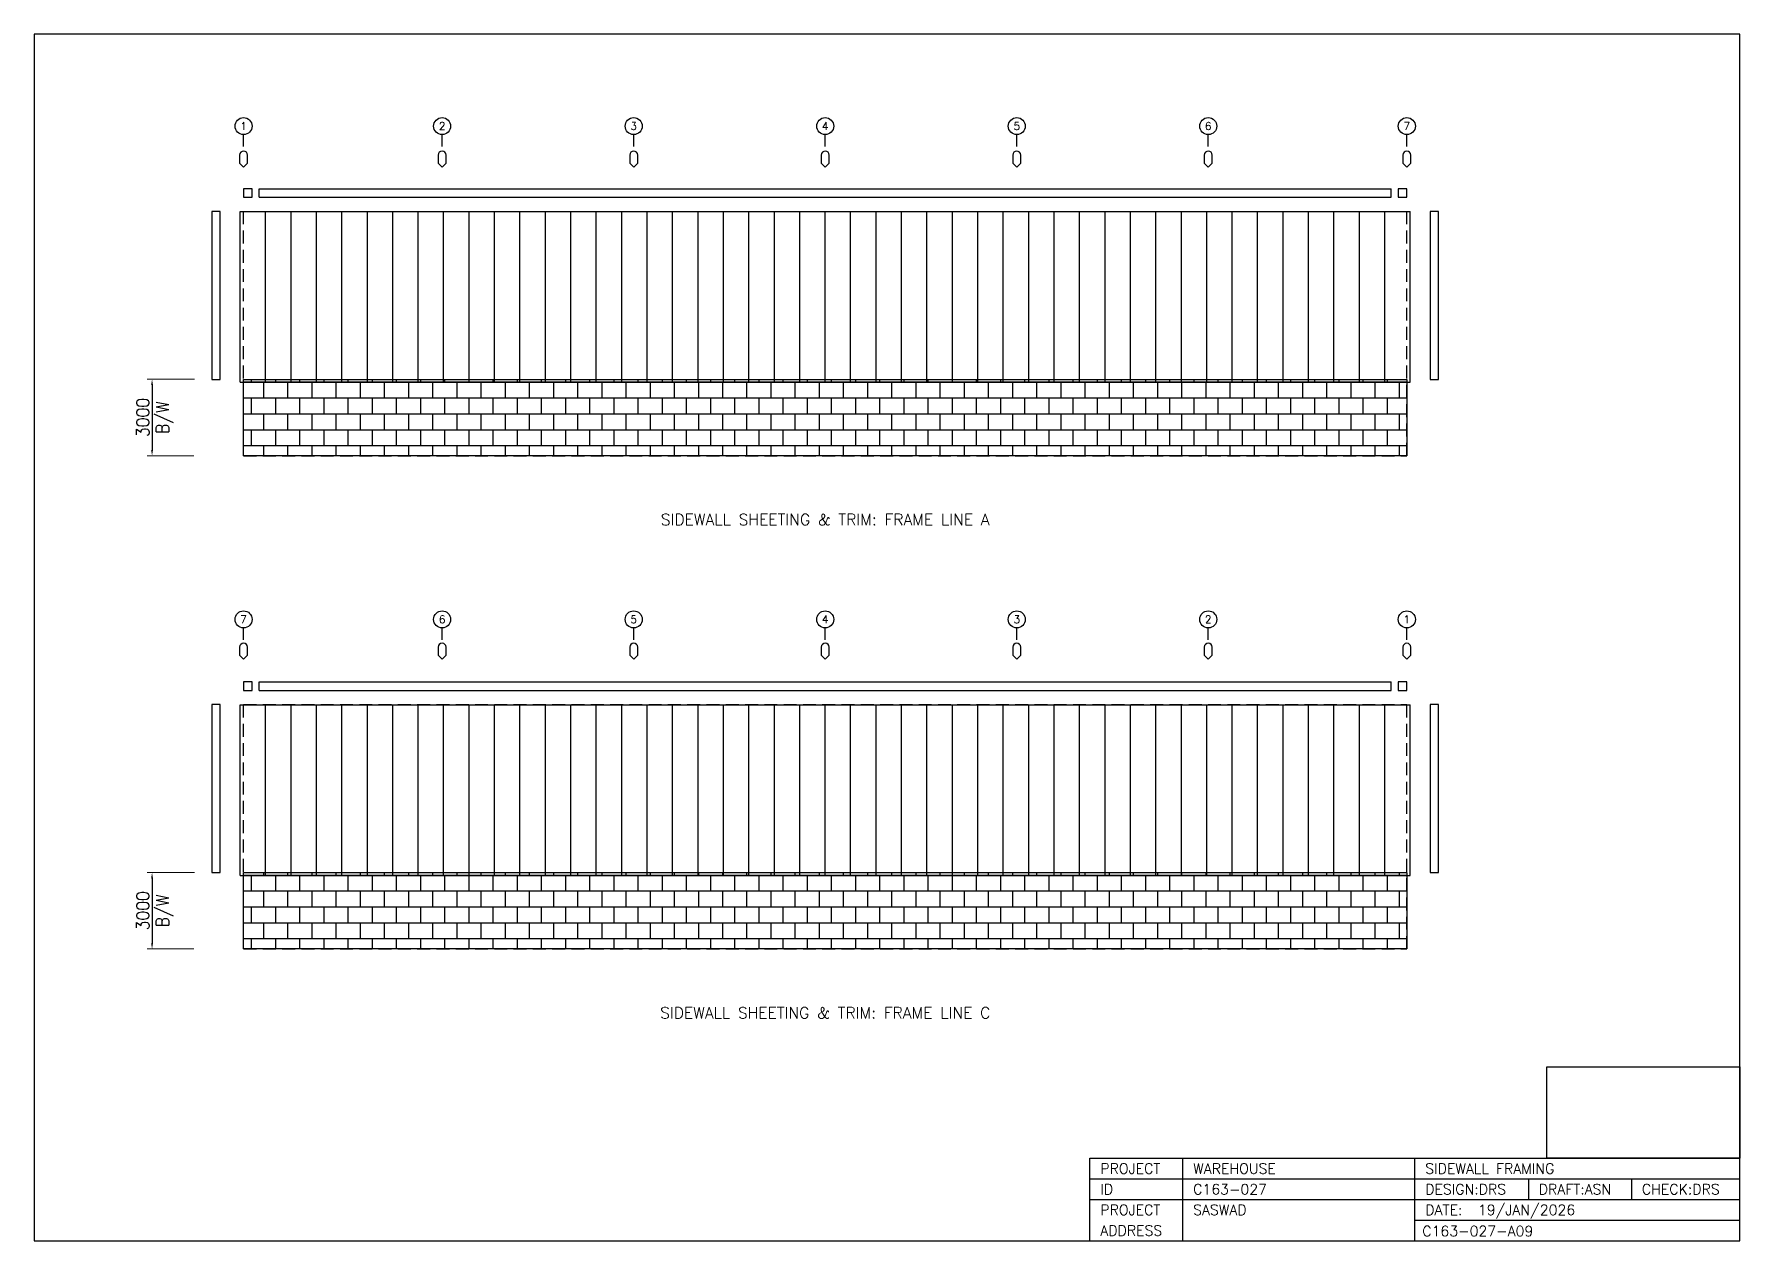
# Model space of a CAD drawing. Extents: x 0 to 67059, y 0 to 47420.
import ezdxf
from ezdxf.enums import TextEntityAlignment as Align

# ---------------------------------------------------------------- set-up
doc = ezdxf.new("R2010")
doc.units = 0
doc.header["$MEASUREMENT"] = 0
doc.linetypes.add('CONTIN', pattern=[0])
doc.linetypes.add('DASHED', pattern=[758.33, 506.93, -251.4])
doc.layers.get('0').update_dxf_attribs({"linetype": 'CONTIN'})
doc.layers.get('Defpoints').update_dxf_attribs({"linetype": 'CONTINUOUS'})
for name, color, linetype in [('1', 7, 'CONTIN'), ('12', 6, 'CONTIN'), ('13', 1, 'CONTIN'), ('14', 7, 'CONTIN'), ('15', 7, 'CONTIN'), ('2', 6, 'CONTIN'), ('22', 7, 'CONTIN'), ('5', 5, 'DASHED')]:
    doc.layers.add(name, color=color, linetype=linetype)
doc.styles.add('S', font='SIMPLEX.shx', dxfattribs={"width": 0.9})
doc.styles.add('SIMPLEX', font='SIMPLEX')
doc.dimstyles.new('Copy of 1-200', dxfattribs={"dimscale": 125, "dimtxt": 2, "dimasz": 1.75, "dimexe": 1.5, "dimexo": 0.75, "dimgap": 0.9, "dimtad": 1, "dimdec": 0, "dimzin": 0, "dimdsep": 46, "dimtxsty": 'S', "dimcen": 0.09, "dimclrd": 6, "dimclre": 6, "dimclrt": 7, "dimadec": 0, "dimazin": 0, "dimtfac": 1, "dimtdec": 0, "dimtmove": 0, "dimatfit": 3, "dimfxl": 1, "dimtolj": 1, "dimtzin": 0, "dimlwd": -1, "dimlwe": 13, "dimarcsym": 0})
picture_1 = doc.add_image_def('image1.png', size_in_pixel=(129, 61))

# ---------------------------------------------------------------- blocks, each defined once
blk = doc.blocks.new('SHIELD')
for p, q in [((-12.7, 38.1), (-12.7, 12.7)), ((-12.7, 12.7), (0, 0)), ((0, 0), (12.7, 12.7)), ((12.7, 12.7), (12.7, 38.1))]:
    blk.add_line(p, q)
blk.add_arc((0, 38.1), 12.7, 0, 180)
blk = doc.blocks.new('*D34')
at = {"color": 6, "linetype": 'Continuous', "lineweight": 13}
for p, q in [((6300, 33855), (4449, 33855)), ((6275, 30855), (4449, 30855))]:
    blk.add_line(p, q, dxfattribs=at)
at = {"color": 6, "linetype": 'Continuous'}
blk.add_line((4637, 33636), (4637, 31074), dxfattribs=at)
for points in [[(4673, 33636), (4600, 33636), (4637, 33855)], [(4600, 31074), (4673, 31074), (4637, 30855)]]:
    blk.add_solid(points, dxfattribs=at)
at = {"layer": 'Defpoints', "color": 0, "linetype": 'Continuous'}
for p in [(6393, 33855), (4637, 30855), (6369, 30855)]:
    blk.add_point(p, dxfattribs=at)
at = {"color": 7, "linetype": 'Continuous', "char_height": 500, "attachment_point": 5, "rotation": 90, "style": 'S'}
for s, insert in [('\\A1;3000 ', (4274, 32355)), ('B/W', (5130, 32355))]:
    blk.add_mtext(s, dxfattribs=dict(at, insert=insert))
blk = doc.blocks.new('*D35')
at = {"color": 6, "linetype": 'Continuous', "lineweight": 13}
for p, q in [((6300, 14471), (4449, 14471)), ((6275, 11471), (4449, 11471))]:
    blk.add_line(p, q, dxfattribs=at)
at = {"color": 6, "linetype": 'Continuous'}
blk.add_line((4637, 14252), (4637, 11690), dxfattribs=at)
for points in [[(4673, 14252), (4600, 14252), (4637, 14471)], [(4600, 11690), (4673, 11690), (4637, 11471)]]:
    blk.add_solid(points, dxfattribs=at)
at = {"layer": 'Defpoints', "color": 0, "linetype": 'Continuous'}
for p in [(6393, 14471), (4637, 11471), (6369, 11471)]:
    blk.add_point(p, dxfattribs=at)
at = {"color": 7, "linetype": 'Continuous', "char_height": 500, "attachment_point": 5, "rotation": 90, "style": 'S'}
for s, insert in [('\\A1;3000 ', (4274, 12971)), ('B/W', (5130, 12971))]:
    blk.add_mtext(s, dxfattribs=dict(at, insert=insert))

msp = doc.modelspace()

# ---------------------------------------------------------------- hatches: boundary and pattern name
at = {"linetype": 'Continuous'}
h = msp.add_hatch(dxfattribs=at)
h.set_pattern_fill('APPIANRN', color=256, scale=100)
h.set_pattern_definition([(0, (0, 0), (0, 625), []), (90, (0, 0), (-475, 625), [625, -625])])
h.paths.add_polyline_path([(8235.58398, 33854.7559), (53965.58398, 33854.7559), (53965.58398, 30854.7559), (8235.58398, 30854.7559)])
h.paths.add_polyline_path([(8235.58398, 14470.7656), (53965.58398, 14470.7656), (53965.58398, 11470.7656), (8235.58398, 11470.7656)])

# ---------------------------------------------------------------- linework, layer by layer
for p, q in [((67058.5938, 0), (67058.5938, 4258.22119)), ((41509.2695, 0), (41509.2695, 3244.35913)), ((41509.2695, 3244.35913), (67058.5938, 3244.35913)), ((45159.1758, 0), (45159.1758, 3244.35913)), ((54283.9375, 0), (54283.9375, 3244.35913)), ((41509.2695, 2433.26929), (67058.5938, 2433.26929)), ((58744.9297, 2433.26929), (58744.9297, 1622.17957)), ((62800.3789, 2433.26929), (62800.3789, 1622.17957)), ((41509.2695, 1622.17957), (67058.5938, 1622.17957)), ((54283.9375, 811.089722), (67058.5938, 811.089722)), ((41509.2695, 0), (67058.5938, 0))]:
    msp.add_line(p, q)
for points in [[(8235.58398, 33854.7559), (53965.58398, 33854.7559), (53965.58398, 30854.7559), (8235.58398, 30854.7559)], [(8235.58398, 14470.7656), (53965.58398, 14470.7656), (53965.58398, 11470.7656), (8235.58398, 11470.7656)]]:
    msp.add_lwpolyline(points, close=True, dxfattribs=at)
at = {"layer": '1'}
for p, q in [((8235.58398, 41346.9541), (8235.58398, 41012.3799)), ((8570.158504, 41346.9541), (8235.58398, 41346.9541)), ((8235.58398, 41012.3799), (8570.158504, 41012.3799)), ((8570.158504, 41012.3799), (8570.158504, 41346.9541)), ((8848.970638, 41012.3799), (8848.970638, 41346.9541)), ((8848.970638, 41346.9541), (53352.19728, 41346.9541)), ((8848.970638, 41012.3799), (53352.19728, 41012.3799)), ((53352.19728, 41012.3799), (53352.19728, 41346.9541)), ((53631.00588, 41346.9541), (53631.00588, 41012.3799)), ((53965.58398, 41346.9541), (53631.00588, 41346.9541)), ((53631.00588, 41012.3799), (53965.58398, 41012.3799)), ((53965.58398, 41012.3799), (53965.58398, 41346.9541)), ((7319.86254, 40454.7559), (6985.28808, 40454.7559)), ((6985.28808, 40454.7559), (6985.28808, 33854.75614)), ((7319.86254, 33854.7559), (7319.86254, 40454.7559)), ((8100.53642, 40444.75688), (9100.536434, 40444.75688)), ((8100.53642, 33744.7559), (8100.53642, 40444.75688)), ((9100.536434, 33744.7559), (9100.536434, 40444.75688)), ((9100.536434, 40444.75688), (10100.53625, 40444.75688)), ((9100.536434, 33744.7559), (9100.536434, 40444.75688)), ((10100.53625, 33744.7559), (10100.53625, 40444.75688)), ((10100.53625, 40444.75688), (11100.53637, 40444.75688)), ((10100.53625, 33744.7559), (10100.53625, 40444.75688)), ((11100.53637, 33744.7559), (11100.53637, 40444.75688)), ((11100.53637, 40444.75688), (12100.53637, 40444.75688)), ((11100.53637, 33744.7559), (11100.53637, 40444.75688)), ((12100.53637, 33744.7559), (12100.53637, 40444.75688)), ((12100.53637, 40444.75688), (13100.53662, 40444.75688)), ((12100.53637, 33744.7559), (12100.53637, 40444.75688)), ((13100.53662, 33744.7559), (13100.53662, 40444.75688)), ((13100.53662, 40444.75688), (14100.53613, 40444.75688)), ((13100.53662, 33744.7559), (13100.53662, 40444.75688)), ((14100.53613, 33744.7559), (14100.53613, 40444.75688)), ((14100.53613, 40444.75688), (15100.53613, 40444.75688)), ((14100.53613, 33744.7559), (14100.53613, 40444.75688)), ((15100.53613, 33744.7559), (15100.53613, 40444.75688)), ((15100.53613, 40444.75688), (16100.53613, 40444.75688)), ((15100.53613, 33744.7559), (15100.53613, 40444.75688)), ((16100.53613, 33744.7559), (16100.53613, 40444.75688)), ((16100.53613, 40444.75688), (17100.53613, 40444.75688)), ((16100.53613, 33744.7559), (16100.53613, 40444.75688)), ((17100.53613, 33744.7559), (17100.53613, 40444.75688)), ((17100.53613, 40444.75688), (18100.53711, 40444.75688)), ((17100.53613, 33744.7559), (17100.53613, 40444.75688)), ((18100.53711, 33744.7559), (18100.53711, 40444.75688)), ((18100.53711, 40444.75688), (19100.53708, 40444.75688)), ((18100.53711, 33744.7559), (18100.53711, 40444.75688)), ((19100.53608, 40444.75688), (20100.53608, 40444.75688)), ((19100.53608, 33744.7559), (19100.53608, 40444.75688)), ((19100.53708, 33744.7559), (19100.53708, 40444.75688)), ((20100.53608, 33744.7559), (20100.53608, 40444.75688)), ((20100.53608, 40444.75688), (21100.53608, 40444.75688)), ((20100.53608, 33744.7559), (20100.53608, 40444.75688)), ((21100.53608, 33744.7559), (21100.53608, 40444.75688)), ((21100.53608, 40444.75688), (22100.53608, 40444.75688)), ((21100.53608, 33744.7559), (21100.53608, 40444.75688)), ((22100.53608, 33744.7559), (22100.53608, 40444.75688)), ((22100.53608, 40444.75688), (23100.53418, 40444.75688)), ((22100.53608, 33744.7559), (22100.53608, 40444.75688)), ((23100.53418, 33744.7559), (23100.53418, 40444.75688)), ((23100.53708, 40444.75688), (24100.53608, 40444.75688)), ((23100.53708, 33744.7559), (23100.53708, 40444.75688)), ((24100.53608, 33744.7559), (24100.53608, 40444.75688)), ((24100.53608, 40444.75688), (25100.53518, 40444.75688)), ((24100.53608, 33744.7559), (24100.53608, 40444.75688)), ((25100.53518, 33744.7559), (25100.53518, 40444.75688)), ((25100.53518, 40444.75688), (26100.53518, 40444.75688)), ((25100.53518, 33744.7559), (25100.53518, 40444.75688)), ((26100.53518, 33744.7559), (26100.53518, 40444.75688)), ((26100.53708, 40444.75688), (27100.53518, 40444.75688)), ((26100.53708, 33744.7559), (26100.53708, 40444.75688)), ((27100.53518, 33744.7559), (27100.53518, 40444.75688)), ((27100.53518, 40444.75688), (28100.53518, 40444.75688)), ((27100.53518, 33744.7559), (27100.53518, 40444.75688)), ((28100.53518, 33744.7559), (28100.53518, 40444.75688)), ((28100.53708, 40444.75688), (29100.53708, 40444.75688)), ((28100.53708, 33744.7559), (28100.53708, 40444.75688)), ((29100.53708, 33744.7559), (29100.53708, 40444.75688)), ((29100.53708, 40444.75688), (30100.53518, 40444.75688)), ((29100.53708, 33744.7559), (29100.53708, 40444.75688)), ((30100.53518, 33744.7559), (30100.53518, 40444.75688)), ((30100.53518, 40444.75688), (31100.53518, 40444.75688)), ((30100.53518, 33744.7559), (30100.53518, 40444.75688)), ((31100.53518, 33744.7559), (31100.53518, 40444.75688)), ((31100.53708, 40444.75688), (32100.53708, 40444.75688)), ((31100.53708, 33744.7559), (31100.53708, 40444.75688)), ((32100.53708, 33744.7559), (32100.53708, 40444.75688)), ((32100.53708, 40444.75688), (33100.53518, 40444.75688)), ((32100.53708, 33744.7559), (32100.53708, 40444.75688)), ((33100.53518, 33744.7559), (33100.53518, 40444.75688)), ((33100.53518, 40444.75688), (34100.53518, 40444.75688)), ((33100.53518, 33744.7559), (33100.53518, 40444.75688)), ((34100.53518, 33744.7559), (34100.53518, 40444.75688)), ((34100.53708, 40444.75688), (35100.53518, 40444.75688)), ((34100.53708, 33744.7559), (34100.53708, 40444.75688)), ((35100.53518, 33744.7559), (35100.53518, 40444.75688)), ((35100.53518, 40444.75688), (36100.53708, 40444.75688)), ((35100.53518, 33744.7559), (35100.53518, 40444.75688)), ((36100.53708, 33744.7559), (36100.53708, 40444.75688)), ((36100.53708, 40444.75688), (37100.53708, 40444.75688)), ((36100.53708, 33744.7559), (36100.53708, 40444.75688)), ((37100.53708, 33744.7559), (37100.53708, 40444.75688)), ((37100.53708, 40444.75688), (38100.53708, 40444.75688)), ((37100.53708, 33744.7559), (37100.53708, 40444.75688)), ((38100.53708, 33744.7559), (38100.53708, 40444.75688)), ((38100.53708, 40444.75688), (39100.53708, 40444.75688)), ((38100.53708, 33744.7559), (38100.53708, 40444.75688)), ((39100.53518, 40444.75688), (40100.53518, 40444.75688)), ((39100.53518, 33744.7559), (39100.53518, 40444.75688)), ((39100.53708, 33744.7559), (39100.53708, 40444.75688)), ((40100.53518, 33744.7559), (40100.53518, 40444.75688)), ((40100.53518, 40444.75688), (41100.53708, 40444.75688)), ((40100.53518, 33744.7559), (40100.53518, 40444.75688)), ((41100.53708, 33744.7559), (41100.53708, 40444.75688)), ((41100.53708, 40444.75688), (42100.53708, 40444.75688)), ((41100.53708, 33744.7559), (41100.53708, 40444.75688)), ((42100.53708, 33744.7559), (42100.53708, 40444.75688)), ((42100.53708, 40444.75688), (43100.53708, 40444.75688)), ((42100.53708, 33744.7559), (42100.53708, 40444.75688)), ((43100.53708, 33744.7559), (43100.53708, 40444.75688)), ((43100.53708, 40444.75688), (44100.53708, 40444.75688)), ((43100.53708, 33744.7559), (43100.53708, 40444.75688)), ((44100.53708, 33744.7559), (44100.53708, 40444.75688)), ((44100.53708, 40444.75688), (45100.54098, 40444.75688)), ((44100.53708, 33744.7559), (44100.53708, 40444.75688)), ((45100.53318, 40444.75688), (46100.53318, 40444.75688)), ((45100.53318, 33744.7559), (45100.53318, 40444.75688)), ((45100.54098, 33744.7559), (45100.54098, 40444.75688)), ((46100.53318, 33744.7559), (46100.53318, 40444.75688)), ((46100.53318, 40444.75688), (47100.53708, 40444.75688)), ((46100.53318, 33744.7559), (46100.53318, 40444.75688)), ((47100.53708, 33744.7559), (47100.53708, 40444.75688)), ((47100.53708, 40444.75688), (48100.53708, 40444.75688)), ((47100.53708, 33744.7559), (47100.53708, 40444.75688)), ((48100.53708, 33744.7559), (48100.53708, 40444.75688)), ((48100.53708, 40444.75688), (49100.53708, 40444.75688)), ((48100.53708, 33744.7559), (48100.53708, 40444.75688)), ((49100.53708, 33744.7559), (49100.53708, 40444.75688)), ((49100.53708, 40444.75688), (50100.53708, 40444.75688)), ((49100.53708, 33744.7559), (49100.53708, 40444.75688)), ((50100.53708, 33744.7559), (50100.53708, 40444.75688)), ((50100.53708, 40444.75688), (51100.53708, 40444.75688)), ((50100.53708, 33744.7559), (50100.53708, 40444.75688)), ((51100.53708, 33744.7559), (51100.53708, 40444.75688)), ((51100.53708, 40444.75688), (52100.54098, 40444.75688)), ((51100.53708, 33744.7559), (51100.53708, 40444.75688)), ((52100.53318, 40444.75688), (53100.53318, 40444.75688)), ((52100.53318, 33744.7559), (52100.53318, 40444.75688)), ((52100.54098, 33744.7559), (52100.54098, 40444.75688)), ((53100.53318, 33744.7559), (53100.53318, 40444.75688)), ((53100.53318, 40444.75688), (54100.53708, 40444.75688)), ((53100.53318, 33744.7559), (53100.53318, 40444.75688)), ((54100.53708, 33744.7559), (54100.53708, 40444.75688)), ((55215.78708, 40454.7559), (54881.20898, 40454.7559)), ((54881.20898, 40454.7559), (54881.20898, 33854.7559)), ((55215.78708, 33854.75614), (55215.78708, 40454.7559)), ((6985.28808, 33854.75614), (7319.86254, 33854.7559)), ((8100.53642, 33744.7559), (9100.536434, 33744.7559)), ((9100.536434, 33744.7559), (10100.53625, 33744.7559)), ((10100.53625, 33744.7559), (11100.53637, 33744.7559)), ((11100.53637, 33744.7559), (12100.53637, 33744.7559)), ((12100.53637, 33744.7559), (13100.53662, 33744.7559)), ((13100.53662, 33744.7559), (14100.53613, 33744.7559)), ((14100.53613, 33744.7559), (15100.53613, 33744.7559)), ((15100.53613, 33744.7559), (16100.53613, 33744.7559)), ((16100.53613, 33744.7559), (17100.53613, 33744.7559)), ((17100.53613, 33744.7559), (18100.53711, 33744.7559)), ((18100.53711, 33744.7559), (19100.53708, 33744.7559)), ((19100.53608, 33744.7559), (20100.53608, 33744.7559)), ((20100.53608, 33744.7559), (21100.53608, 33744.7559)), ((21100.53608, 33744.7559), (22100.53608, 33744.7559)), ((22100.53608, 33744.7559), (23100.53418, 33744.7559)), ((23100.53708, 33744.7559), (24100.53608, 33744.7559)), ((24100.53608, 33744.7559), (25100.53518, 33744.7559)), ((25100.53518, 33744.7559), (26100.53518, 33744.7559)), ((26100.53708, 33744.7559), (27100.53518, 33744.7559)), ((27100.53518, 33744.7559), (28100.53518, 33744.7559)), ((28100.53708, 33744.7559), (29100.53708, 33744.7559)), ((29100.53708, 33744.7559), (30100.53518, 33744.7559)), ((30100.53518, 33744.7559), (31100.53518, 33744.7559)), ((31100.53708, 33744.7559), (32100.53708, 33744.7559)), ((32100.53708, 33744.7559), (33100.53518, 33744.7559)), ((33100.53518, 33744.7559), (34100.53518, 33744.7559)), ((34100.53708, 33744.7559), (35100.53518, 33744.7559)), ((35100.53518, 33744.7559), (36100.53708, 33744.7559)), ((36100.53708, 33744.7559), (37100.53708, 33744.7559)), ((37100.53708, 33744.7559), (38100.53708, 33744.7559)), ((38100.53708, 33744.7559), (39100.53708, 33744.7559)), ((39100.53518, 33744.7559), (40100.53518, 33744.7559)), ((40100.53518, 33744.7559), (41100.53708, 33744.7559)), ((41100.53708, 33744.7559), (42100.53708, 33744.7559)), ((42100.53708, 33744.7559), (43100.53708, 33744.7559)), ((43100.53708, 33744.7559), (44100.53708, 33744.7559)), ((44100.53708, 33744.7559), (45100.54098, 33744.7559)), ((45100.53318, 33744.7559), (46100.53318, 33744.7559)), ((46100.53318, 33744.7559), (47100.53708, 33744.7559)), ((47100.53708, 33744.7559), (48100.53708, 33744.7559)), ((48100.53708, 33744.7559), (49100.53708, 33744.7559)), ((49100.53708, 33744.7559), (50100.53708, 33744.7559)), ((50100.53708, 33744.7559), (51100.53708, 33744.7559)), ((51100.53708, 33744.7559), (52100.54098, 33744.7559)), ((52100.53318, 33744.7559), (53100.53318, 33744.7559)), ((53100.53318, 33744.7559), (54100.53708, 33744.7559)), ((54881.20898, 33854.7559), (55215.78708, 33854.75614)), ((8235.58398, 21962.9638), (8235.58398, 21628.3896)), ((8570.158504, 21962.9638), (8235.58398, 21962.9638)), ((8235.58398, 21628.3896), (8570.158504, 21628.3896)), ((8570.158504, 21628.3896), (8570.158504, 21962.9638)), ((8848.970638, 21628.3896), (8848.970638, 21962.9638)), ((8848.970638, 21962.9638), (53352.19728, 21962.9638)), ((8848.970638, 21628.3896), (53352.19728, 21628.3896)), ((53352.19728, 21628.3896), (53352.19728, 21962.9638)), ((53631.00588, 21962.9638), (53631.00588, 21628.3896)), ((53965.58398, 21962.9638), (53631.00588, 21962.9638)), ((53631.00588, 21628.3896), (53965.58398, 21628.3896)), ((53965.58398, 21628.3896), (53965.58398, 21962.9638)), ((7319.86254, 21070.7656), (6985.28808, 21070.7656)), ((6985.28808, 21070.7656), (6985.28808, 14470.76584)), ((7319.86254, 14470.7656), (7319.86254, 21070.7656)), ((8100.53642, 21060.76658), (9100.536434, 21060.76658)), ((8100.53642, 14360.7656), (8100.53642, 21060.76658)), ((9100.536434, 14360.7656), (9100.536434, 21060.76658)), ((9100.536434, 21060.76658), (10100.53625, 21060.76658)), ((9100.536434, 14360.7656), (9100.536434, 21060.76658)), ((10100.53625, 14360.7656), (10100.53625, 21060.76658)), ((10100.53625, 21060.76658), (11100.53637, 21060.76658)), ((10100.53625, 14360.7656), (10100.53625, 21060.76658)), ((11100.53637, 14360.7656), (11100.53637, 21060.76658)), ((11100.53637, 21060.76658), (12100.53637, 21060.76658)), ((11100.53637, 14360.7656), (11100.53637, 21060.76658)), ((12100.53637, 14360.7656), (12100.53637, 21060.76658)), ((12100.53637, 21060.76658), (13100.53662, 21060.76658)), ((12100.53637, 14360.7656), (12100.53637, 21060.76658)), ((13100.53662, 14360.7656), (13100.53662, 21060.76658)), ((13100.53662, 21060.76658), (14100.53613, 21060.76658)), ((13100.53662, 14360.7656), (13100.53662, 21060.76658)), ((14100.53613, 14360.7656), (14100.53613, 21060.76658)), ((14100.53613, 21060.76658), (15100.53613, 21060.76658)), ((14100.53613, 14360.7656), (14100.53613, 21060.76658)), ((15100.53613, 14360.7656), (15100.53613, 21060.76658)), ((15100.53613, 21060.76658), (16100.53613, 21060.76658)), ((15100.53613, 14360.7656), (15100.53613, 21060.76658)), ((16100.53613, 14360.7656), (16100.53613, 21060.76658)), ((16100.53613, 21060.76658), (17100.53613, 21060.76658)), ((16100.53613, 14360.7656), (16100.53613, 21060.76658)), ((17100.53613, 14360.7656), (17100.53613, 21060.76658)), ((17100.53613, 21060.76658), (18100.53711, 21060.76658)), ((17100.53613, 14360.7656), (17100.53613, 21060.76658)), ((18100.53711, 14360.7656), (18100.53711, 21060.76658)), ((18100.53711, 21060.76658), (19100.53708, 21060.76658)), ((18100.53711, 14360.7656), (18100.53711, 21060.76658)), ((19100.53608, 21060.76658), (20100.53608, 21060.76658)), ((19100.53608, 14360.7656), (19100.53608, 21060.76658)), ((19100.53708, 14360.7656), (19100.53708, 21060.76658)), ((20100.53608, 14360.7656), (20100.53608, 21060.76658)), ((20100.53608, 21060.76658), (21100.53608, 21060.76658)), ((20100.53608, 14360.7656), (20100.53608, 21060.76658)), ((21100.53608, 14360.7656), (21100.53608, 21060.76658)), ((21100.53608, 21060.76658), (22100.53608, 21060.76658)), ((21100.53608, 14360.7656), (21100.53608, 21060.76658)), ((22100.53608, 14360.7656), (22100.53608, 21060.76658)), ((22100.53608, 21060.76658), (23100.53418, 21060.76658)), ((22100.53608, 14360.7656), (22100.53608, 21060.76658)), ((23100.53418, 14360.7656), (23100.53418, 21060.76658)), ((23100.53708, 21060.76658), (24100.53608, 21060.76658)), ((23100.53708, 14360.7656), (23100.53708, 21060.76658)), ((24100.53608, 14360.7656), (24100.53608, 21060.76658)), ((24100.53608, 21060.76658), (25100.53518, 21060.76658)), ((24100.53608, 14360.7656), (24100.53608, 21060.76658)), ((25100.53518, 14360.7656), (25100.53518, 21060.76658)), ((25100.53518, 21060.76658), (26100.53518, 21060.76658)), ((25100.53518, 14360.7656), (25100.53518, 21060.76658)), ((26100.53518, 14360.7656), (26100.53518, 21060.76658)), ((26100.53708, 21060.76658), (27100.53518, 21060.76658)), ((26100.53708, 14360.7656), (26100.53708, 21060.76658)), ((27100.53518, 14360.7656), (27100.53518, 21060.76658)), ((27100.53518, 21060.76658), (28100.53518, 21060.76658)), ((27100.53518, 14360.7656), (27100.53518, 21060.76658)), ((28100.53518, 14360.7656), (28100.53518, 21060.76658)), ((28100.53708, 21060.76658), (29100.53708, 21060.76658)), ((28100.53708, 14360.7656), (28100.53708, 21060.76658)), ((29100.53708, 14360.7656), (29100.53708, 21060.76658)), ((29100.53708, 21060.76658), (30100.53518, 21060.76658)), ((29100.53708, 14360.7656), (29100.53708, 21060.76658)), ((30100.53518, 14360.7656), (30100.53518, 21060.76658)), ((30100.53518, 21060.76658), (31100.53518, 21060.76658)), ((30100.53518, 14360.7656), (30100.53518, 21060.76658)), ((31100.53518, 14360.7656), (31100.53518, 21060.76658)), ((31100.53708, 21060.76658), (32100.53708, 21060.76658)), ((31100.53708, 14360.7656), (31100.53708, 21060.76658)), ((32100.53708, 14360.7656), (32100.53708, 21060.76658)), ((32100.53708, 21060.76658), (33100.53518, 21060.76658)), ((32100.53708, 14360.7656), (32100.53708, 21060.76658)), ((33100.53518, 14360.7656), (33100.53518, 21060.76658)), ((33100.53518, 21060.76658), (34100.53518, 21060.76658)), ((33100.53518, 14360.7656), (33100.53518, 21060.76658)), ((34100.53518, 14360.7656), (34100.53518, 21060.76658)), ((34100.53708, 21060.76658), (35100.53518, 21060.76658)), ((34100.53708, 14360.7656), (34100.53708, 21060.76658)), ((35100.53518, 14360.7656), (35100.53518, 21060.76658)), ((35100.53518, 21060.76658), (36100.53708, 21060.76658)), ((35100.53518, 14360.7656), (35100.53518, 21060.76658)), ((36100.53708, 14360.7656), (36100.53708, 21060.76658)), ((36100.53708, 21060.76658), (37100.53708, 21060.76658)), ((36100.53708, 14360.7656), (36100.53708, 21060.76658)), ((37100.53708, 14360.7656), (37100.53708, 21060.76658)), ((37100.53708, 21060.76658), (38100.53708, 21060.76658)), ((37100.53708, 14360.7656), (37100.53708, 21060.76658)), ((38100.53708, 14360.7656), (38100.53708, 21060.76658)), ((38100.53708, 21060.76658), (39100.53708, 21060.76658)), ((38100.53708, 14360.7656), (38100.53708, 21060.76658)), ((39100.53518, 21060.76658), (40100.53518, 21060.76658)), ((39100.53518, 14360.7656), (39100.53518, 21060.76658)), ((39100.53708, 14360.7656), (39100.53708, 21060.76658)), ((40100.53518, 14360.7656), (40100.53518, 21060.76658)), ((40100.53518, 21060.76658), (41100.53708, 21060.76658)), ((40100.53518, 14360.7656), (40100.53518, 21060.76658)), ((41100.53708, 14360.7656), (41100.53708, 21060.76658)), ((41100.53708, 21060.76658), (42100.53708, 21060.76658)), ((41100.53708, 14360.7656), (41100.53708, 21060.76658)), ((42100.53708, 14360.7656), (42100.53708, 21060.76658)), ((42100.53708, 21060.76658), (43100.53708, 21060.76658)), ((42100.53708, 14360.7656), (42100.53708, 21060.76658)), ((43100.53708, 14360.7656), (43100.53708, 21060.76658)), ((43100.53708, 21060.76658), (44100.53708, 21060.76658)), ((43100.53708, 14360.7656), (43100.53708, 21060.76658)), ((44100.53708, 14360.7656), (44100.53708, 21060.76658)), ((44100.53708, 21060.76658), (45100.54098, 21060.76658)), ((44100.53708, 14360.7656), (44100.53708, 21060.76658)), ((45100.53318, 21060.76658), (46100.53318, 21060.76658)), ((45100.53318, 14360.7656), (45100.53318, 21060.76658)), ((45100.54098, 14360.7656), (45100.54098, 21060.76658)), ((46100.53318, 14360.7656), (46100.53318, 21060.76658)), ((46100.53318, 21060.76658), (47100.53708, 21060.76658)), ((46100.53318, 14360.7656), (46100.53318, 21060.76658)), ((47100.53708, 14360.7656), (47100.53708, 21060.76658)), ((47100.53708, 21060.76658), (48100.53708, 21060.76658)), ((47100.53708, 14360.7656), (47100.53708, 21060.76658)), ((48100.53708, 14360.7656), (48100.53708, 21060.76658)), ((48100.53708, 21060.76658), (49100.53708, 21060.76658)), ((48100.53708, 14360.7656), (48100.53708, 21060.76658)), ((49100.53708, 14360.7656), (49100.53708, 21060.76658)), ((49100.53708, 21060.76658), (50100.53708, 21060.76658)), ((49100.53708, 14360.7656), (49100.53708, 21060.76658)), ((50100.53708, 14360.7656), (50100.53708, 21060.76658)), ((50100.53708, 21060.76658), (51100.53708, 21060.76658)), ((50100.53708, 14360.7656), (50100.53708, 21060.76658)), ((51100.53708, 14360.7656), (51100.53708, 21060.76658)), ((51100.53708, 21060.76658), (52100.54098, 21060.76658)), ((51100.53708, 14360.7656), (51100.53708, 21060.76658)), ((52100.53318, 21060.76658), (53100.53318, 21060.76658)), ((52100.53318, 14360.7656), (52100.53318, 21060.76658)), ((52100.54098, 14360.7656), (52100.54098, 21060.76658)), ((53100.53318, 14360.7656), (53100.53318, 21060.76658)), ((53100.53318, 21060.76658), (54100.53708, 21060.76658)), ((53100.53318, 14360.7656), (53100.53318, 21060.76658)), ((54100.53708, 14360.7656), (54100.53708, 21060.76658)), ((55215.78708, 21070.7656), (54881.20898, 21070.7656)), ((54881.20898, 21070.7656), (54881.20898, 14470.7656)), ((55215.78708, 14470.76584), (55215.78708, 21070.7656)), ((6985.28808, 14470.76584), (7319.86254, 14470.7656)), ((8100.53642, 14360.7656), (9100.536434, 14360.7656)), ((9100.536434, 14360.7656), (10100.53625, 14360.7656)), ((10100.53625, 14360.7656), (11100.53637, 14360.7656)), ((11100.53637, 14360.7656), (12100.53637, 14360.7656)), ((12100.53637, 14360.7656), (13100.53662, 14360.7656)), ((13100.53662, 14360.7656), (14100.53613, 14360.7656)), ((14100.53613, 14360.7656), (15100.53613, 14360.7656)), ((15100.53613, 14360.7656), (16100.53613, 14360.7656)), ((16100.53613, 14360.7656), (17100.53613, 14360.7656)), ((17100.53613, 14360.7656), (18100.53711, 14360.7656)), ((18100.53711, 14360.7656), (19100.53708, 14360.7656)), ((19100.53608, 14360.7656), (20100.53608, 14360.7656)), ((20100.53608, 14360.7656), (21100.53608, 14360.7656)), ((21100.53608, 14360.7656), (22100.53608, 14360.7656)), ((22100.53608, 14360.7656), (23100.53418, 14360.7656)), ((23100.53708, 14360.7656), (24100.53608, 14360.7656)), ((24100.53608, 14360.7656), (25100.53518, 14360.7656)), ((25100.53518, 14360.7656), (26100.53518, 14360.7656)), ((26100.53708, 14360.7656), (27100.53518, 14360.7656)), ((27100.53518, 14360.7656), (28100.53518, 14360.7656)), ((28100.53708, 14360.7656), (29100.53708, 14360.7656)), ((29100.53708, 14360.7656), (30100.53518, 14360.7656)), ((30100.53518, 14360.7656), (31100.53518, 14360.7656)), ((31100.53708, 14360.7656), (32100.53708, 14360.7656)), ((32100.53708, 14360.7656), (33100.53518, 14360.7656)), ((33100.53518, 14360.7656), (34100.53518, 14360.7656)), ((34100.53708, 14360.7656), (35100.53518, 14360.7656)), ((35100.53518, 14360.7656), (36100.53708, 14360.7656)), ((36100.53708, 14360.7656), (37100.53708, 14360.7656)), ((37100.53708, 14360.7656), (38100.53708, 14360.7656)), ((38100.53708, 14360.7656), (39100.53708, 14360.7656)), ((39100.53518, 14360.7656), (40100.53518, 14360.7656)), ((40100.53518, 14360.7656), (41100.53708, 14360.7656)), ((41100.53708, 14360.7656), (42100.53708, 14360.7656)), ((42100.53708, 14360.7656), (43100.53708, 14360.7656)), ((43100.53708, 14360.7656), (44100.53708, 14360.7656)), ((44100.53708, 14360.7656), (45100.54098, 14360.7656)), ((45100.53318, 14360.7656), (46100.53318, 14360.7656)), ((46100.53318, 14360.7656), (47100.53708, 14360.7656)), ((47100.53708, 14360.7656), (48100.53708, 14360.7656)), ((48100.53708, 14360.7656), (49100.53708, 14360.7656)), ((49100.53708, 14360.7656), (50100.53708, 14360.7656)), ((50100.53708, 14360.7656), (51100.53708, 14360.7656)), ((51100.53708, 14360.7656), (52100.54098, 14360.7656)), ((52100.53318, 14360.7656), (53100.53318, 14360.7656)), ((53100.53318, 14360.7656), (54100.53708, 14360.7656)), ((54881.20898, 14470.7656), (55215.78708, 14470.76584))]:
    msp.add_line(p, q, dxfattribs=at)
at = {"layer": '12'}
for p, q in [((8235.58398, 43003.0987), (8235.58398, 43471.503)), ((16040.58349, 43003.0987), (16040.58349, 43471.503)), ((23570.58398, 43003.0987), (23570.58398, 43471.503)), ((31100.58398, 43003.0987), (31100.58398, 43471.503)), ((38630.58598, 43003.0987), (38630.58598, 43471.503)), ((46160.58398, 43003.0987), (46160.58398, 43471.503)), ((53965.58398, 43003.0987), (53965.58398, 43471.503)), ((8235.58398, 23619.1084), (8235.58398, 24087.5127)), ((16040.58349, 23619.1084), (16040.58349, 24087.5127)), ((23570.58398, 23619.1084), (23570.58398, 24087.5127)), ((31100.58398, 23619.1084), (31100.58398, 24087.5127)), ((38630.58598, 23619.1084), (38630.58598, 24087.5127)), ((46160.58398, 23619.1084), (46160.58398, 24087.5127)), ((53965.58398, 23619.1084), (53965.58398, 24087.5127))]:
    msp.add_line(p, q, dxfattribs=at)
at = {"layer": '13'}
for centre in [(8235.58398, 43806.0772), (16040.58349, 43806.0772), (23570.58398, 43806.0772), (31100.58398, 43806.0772), (38630.58598, 43806.0772), (46160.58398, 43806.0772), (53965.58398, 43806.0772), (8235.58398, 24422.0869), (16040.58349, 24422.0869), (23570.58398, 24422.0869), (31100.58398, 24422.0869), (38630.58598, 24422.0869), (46160.58398, 24422.0869), (53965.58398, 24422.0869)]:
    msp.add_circle(centre, 334.574524, dxfattribs=at)
at = {"layer": '22'}
for p, q in [((67058.5938, 47420.0117), (0, 47420.0117)), ((0, 47420.0117), (0, 0)), ((67058.5938, 0), (67058.5938, 47420.0117)), ((0, 0), (67058.5938, 0))]:
    msp.add_line(p, q, dxfattribs=at)
at = {"layer": '5'}
for p, q in [((8235.58398, 30854.7559), (8235.58398, 40454.7559)), ((8235.58398, 40454.7559), (53965.58398, 40454.7559)), ((53965.58398, 30854.7559), (53965.58398, 40454.7559)), ((8235.58398, 30854.7559), (8235.58398, 33854.7559)), ((8235.58398, 33854.7559), (53965.58398, 33854.7559)), ((53965.58398, 30854.7559), (53965.58398, 33854.7559)), ((8235.58398, 30854.7559), (53965.58398, 30854.7559)), ((8235.58398, 11470.7656), (8235.58398, 21070.7656)), ((8235.58398, 21070.7656), (53965.58398, 21070.7656)), ((53965.58398, 11470.7656), (53965.58398, 21070.7656)), ((8235.58398, 11470.7656), (8235.58398, 14470.7656)), ((8235.58398, 14470.7656), (53965.58398, 14470.7656)), ((53965.58398, 11470.7656), (53965.58398, 14470.7656)), ((8235.58398, 11470.7656), (53965.58398, 11470.7656))]:
    msp.add_line(p, q, dxfattribs=at)

# ---------------------------------------------------------------- block references
at = {"layer": '2', "xscale": 12.3489609, "yscale": 12.3489609, "zscale": 12.3489609}
for p in [(8235.58398, 42196.093326), (16040.58349, 42196.093326), (23570.58398, 42196.093326), (31100.58398, 42196.093326), (38630.58598, 42196.093326), (46160.58398, 42196.093326), (53965.58398, 42196.093326), (8235.58398, 22857.9511), (16040.58349, 22857.9511), (23570.58398, 22857.9511), (31100.58398, 22857.9511), (38630.58598, 22857.9511), (46160.58398, 22857.9511), (53965.58398, 22857.9511)]:
    msp.add_blockref('SHIELD', p, dxfattribs=at)

# ---------------------------------------------------------------- texts
at = {"layer": '13', "style": 'SIMPLEX'}
for s, p in [('1', (8235.58398, 43655.5186)), ('2', (16040.58349, 43655.5186)), ('3', (23570.58398, 43655.5186)), ('4', (31100.58398, 43655.5186)), ('5', (38630.58598, 43655.5186)), ('6', (46160.58398, 43655.5186)), ('7', (53965.58398, 43655.5186)), ('7', (8235.58398, 24271.5283)), ('6', (16040.58349, 24271.5283)), ('5', (23570.58398, 24271.5283)), ('4', (31100.58398, 24271.5283)), ('3', (38630.58598, 24271.5283)), ('2', (46160.58398, 24271.5283)), ('1', (53965.58398, 24271.5283))]:
    msp.add_text(s, height=301.117096, dxfattribs=at).set_placement(p, align=Align.CENTER)
at = {"layer": '14', "style": 'SIMPLEX'}
for s, p in [('PROJECT', (41914.8164, 2636.04175)), ('WAREHOUSE', (45564.7188, 2636.04175)), ('SIDEWALL FRAMING', (54689.4766, 2636.04175)), ('ID', (41914.8164, 1824.95178)), ('C163-027', (45564.7188, 1824.95178)), ('DESIGN:DRS', (54689.4766, 1824.95178)), ('DRAFT:ASN', (59150.4688, 1824.95178)), ('CHECK:DRS', (63205.9219, 1824.95178)), ('PROJECT', (41914.8164, 1013.86218)), ('SASWAD', (45564.7188, 1013.86218)), ('DATE:', (54689.4766, 1013.86218)), ('19/JAN/2026', (56757.7617, 1013.86218)), ('ADDRESS', (41914.8164, 202.77243)), ('C163-027-A09', (54573.762567, 183.31876))]:
    msp.add_text(s, height=405.544861, dxfattribs=at).set_placement(p)
at = {"layer": '15', "style": 'SIMPLEX'}
for s, p in [('SIDEWALL SHEETING & TRIM: FRAME LINE A', (31100.58398, 28122.3973)), ('SIDEWALL SHEETING & TRIM: FRAME LINE C', (31100.58398, 8738.407))]:
    msp.add_text(s, height=446.099365, dxfattribs=at).set_placement(p, align=Align.CENTER)

# ---------------------------------------------------------------- dimensions: what is measured, and where the dimension line sits
at = {"linetype": 'Continuous'}
for base, p1, p2, picture, middle in [((4636.872972, 30854.7559), (6393.252335, 33854.7559), (6368.550333, 30854.7559), '*D34', (4636.872972, 32354.7559)), ((4636.872972, 11470.7656), (6393.252335, 14470.7656), (6368.550333, 11470.7656), '*D35', (4636.872972, 12970.7656))]:
    dim = msp.add_linear_dim(base=base, p1=p1, p2=p2, angle=90, text='<> \\XB/W', dimstyle='Copy of 1-200', override={"dimtxt": 4, "dimtxsty": 'S'}, dxfattribs=at)
    dim.commit()
    dim.dimension.update_dxf_attribs({"geometry": picture, "text_midpoint": middle})

# ---------------------------------------------------------------- pictures from other files: only their frames are drawn
image = msp.add_image(picture_1, insert=(59462.868852, 3244.35913), size_in_units=(7595.724948, 3591.776913), dxfattribs=at)
image.dxf.flags = 7

doc.saveas('drawing.dxf')
